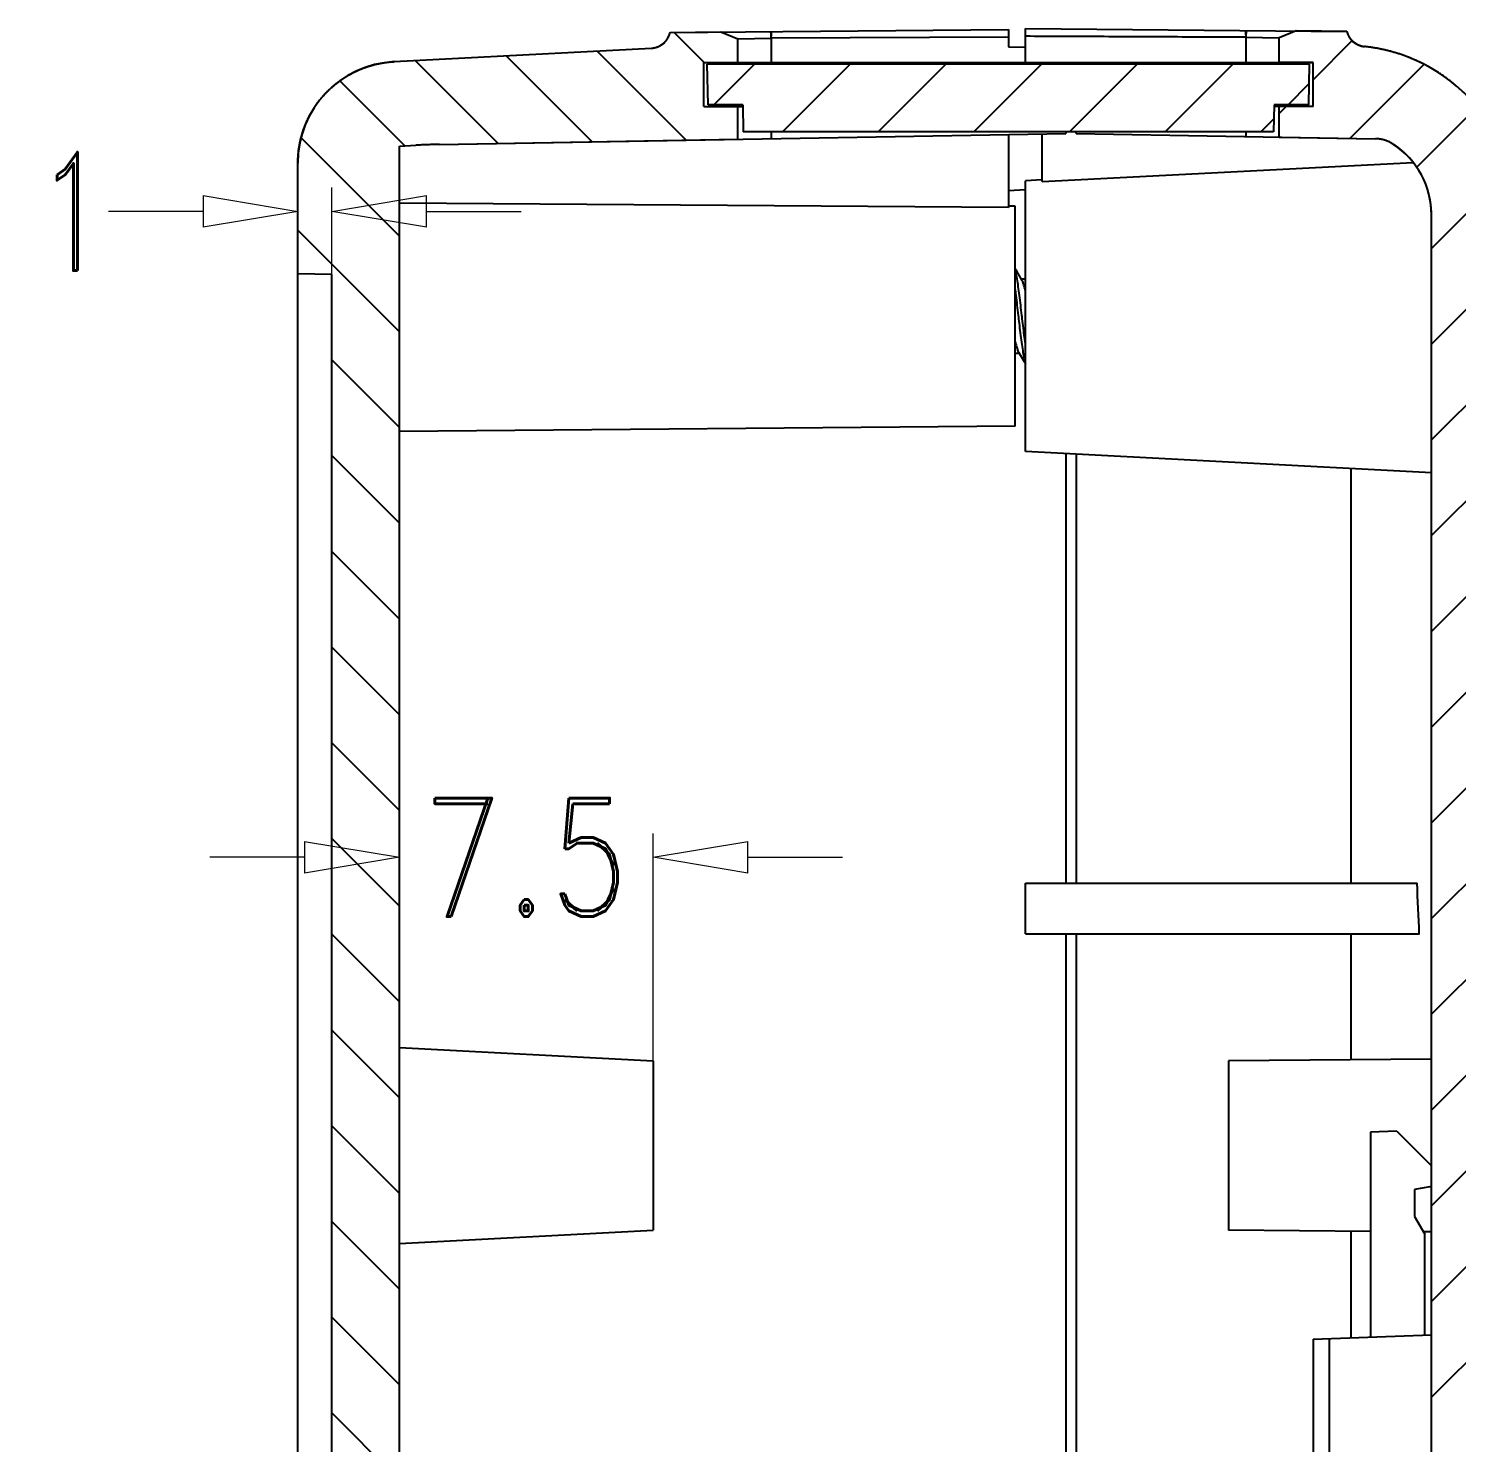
# Model space of a CAD drawing. Header units: millimetres. Extents: x 4625 to 5204, y 1432 to 1835.
# Drawn here: x 4806.11 to 4848.31, y 1698.96 to 1740.74 of the extents above; entities that cross this region are included whole.
import ezdxf

# ---------------------------------------------------------------- set-up
doc = ezdxf.new("R2010")
doc.units = ezdxf.units.MM
doc.layers.add('dim', color=3, linetype='Continuous', lineweight=9)
doc.styles.add('longtou', font='romand.shx', dxfattribs={"width": 0.8, "bigfont": 'fangsong.shx'})
doc.dimstyles.new('YanXiu', dxfattribs={"dimtxt": 2.5, "dimasz": 2.2, "dimexe": 1, "dimexo": 0, "dimgap": 0.66, "dimtad": 0, "dimzin": 1, "dimdsep": 46, "dimtxsty": 'longtou', "dimblk": 'CLOSEDBLANK', "dimcen": 0, "dimclrd": 3, "dimclre": 3, "dimclrt": 7, "dimazin": 0, "dimtfac": 1, "dimtofl": 0, "dimtmove": 0, "dimatfit": 3, "dimldrblk": 'CLOSEDBLANK', "dimfxl": 1, "dimlwd": 5, "dimlwe": 5, "dimarcsym": 0})
pattern_1 = [(45, (3863.7628, 1211.4677), (-1.4142136, 1.4142136), [])]

# ---------------------------------------------------------------- blocks, each defined once
blk = doc.blocks.new('_ClosedBlank')
at = {"color": 0, "linetype": 'ByBlock', "lineweight": -2}
for p, q in [((-1, 0.167), (0, 0)), ((-1, 0.167), (-1, -0.167)), ((0, 0), (-1, -0.167))]:
    blk.add_line(p, q, dxfattribs=at)
blk = doc.blocks.new('*D33')
at = {"layer": 'Defpoints', "color": 0}
for p in [(4814.068, 1735.335), (4814.068, 1733.468), (4815.068, 1733.468)]:
    blk.add_point(p, dxfattribs=at)
at = {"layer": 'dim', "color": 3, "lineweight": 5}
for p, q in [((4814.068, 1733.468), (4814.068, 1736.035)), ((4815.068, 1733.468), (4815.068, 1736.035)), ((4811.268, 1735.335), (4808.468, 1735.335)), ((4817.868, 1735.335), (4820.668, 1735.335))]:
    blk.add_line(p, q, dxfattribs=at)
at = {"layer": 'dim', "color": 3, "lineweight": 5, "xscale": 2.8, "yscale": 2.8, "zscale": 2.8}
blk.add_blockref('_ClosedBlank', (4814.068, 1735.335), dxfattribs=at)
at = {"layer": 'dim', "color": 3, "lineweight": 5, "xscale": 2.8, "yscale": 2.8, "zscale": 2.8, "rotation": 180}
blk.add_blockref('_ClosedBlank', (4815.068, 1735.335), dxfattribs=at)
at = {"layer": 'dim', "color": 7, "insert": (4807.435, 1735.335), "char_height": 3.5, "attachment_point": 5, "style": 'longtou'}
blk.add_mtext('1', dxfattribs=at)
blk = doc.blocks.new('*D34')
at = {"layer": 'Defpoints', "color": 0}
for p in [(4817.068, 1716.252), (4817.068, 1710.629), (4824.568, 1710.236)]:
    blk.add_point(p, dxfattribs=at)
at = {"layer": 'dim', "color": 3, "lineweight": 5}
for p, q in [((4817.068, 1710.629), (4817.068, 1716.951)), ((4824.568, 1710.236), (4824.568, 1716.951)), ((4814.268, 1716.252), (4811.468, 1716.252)), ((4827.368, 1716.252), (4830.168, 1716.252))]:
    blk.add_line(p, q, dxfattribs=at)
at = {"layer": 'dim', "color": 3, "lineweight": 5, "xscale": 2.8, "yscale": 2.8, "zscale": 2.8}
blk.add_blockref('_ClosedBlank', (4817.068, 1716.252), dxfattribs=at)
at = {"layer": 'dim', "color": 3, "lineweight": 5, "xscale": 2.8, "yscale": 2.8, "zscale": 2.8, "rotation": 180}
blk.add_blockref('_ClosedBlank', (4824.568, 1716.252), dxfattribs=at)
at = {"layer": 'dim', "color": 7, "insert": (4820.818, 1716.252), "char_height": 3.5, "attachment_point": 5, "style": 'longtou'}
blk.add_mtext('7.5', dxfattribs=at)

msp = doc.modelspace()

# ---------------------------------------------------------------- hatches: boundary and pattern name
at = {"linetype": 'Continuous'}
h = msp.add_hatch(dxfattribs=at)
h.set_pattern_fill('DEFAULT__9', color=5, scale=2, angle=135, style=0, pattern_type=0)
h.set_pattern_definition([(135, (3863.7628, 1211.4677), (-1.4142136, -1.4142136), [])])
edge = h.paths.add_edge_path()
edge.add_line((4835.568, 1589.286), (4835.568, 1590.289))
edge.add_line((4835.068, 1589.277), (4835.568, 1589.286))
edge.add_line((4835.068, 1588.762), (4835.068, 1589.277))
edge.add_line((4835.068, 1588.762), (4816.911, 1589.713))
edge.add_spline(control_points=[(4814.068, 1592.709), (4814.068, 1591.024), (4815.228, 1589.802), (4816.911, 1589.713)], knot_values=[0, 0, 0, 0, 1, 1, 1, 1], weights=[1, 0.816916, 0.816916, 1], degree=3, periodic=0)
edge.add_line((4814.068, 1592.709), (4814.068, 1595.986))
edge.add_line((4815.068, 1596.003), (4814.068, 1595.986))
edge.add_line((4815.068, 1596.003), (4815.068, 1733.468))
edge.add_line((4815.068, 1733.468), (4814.068, 1733.486))
edge.add_line((4814.068, 1733.486), (4814.068, 1736.762))
edge.add_spline(control_points=[(4814.068, 1736.762), (4814.068, 1738.447), (4815.228, 1739.67), (4816.911, 1739.758)], knot_values=[0, 0, 0, 0, 1, 1, 1, 1], weights=[1, 0.816916, 0.816916, 1], degree=3, periodic=0)
edge.add_line((4816.911, 1739.758), (4824.515, 1740.156))
edge.add_spline(control_points=[(4824.515, 1740.156), (4824.793, 1740.171), (4825.006, 1740.35), (4825.068, 1740.622)], knot_values=[0, 0, 0, 0, 1, 1, 1, 1], weights=[1, 0.865203, 0.865203, 1], degree=3, periodic=0)
edge.add_line((4825.068, 1740.622), (4826.566, 1740.635))
edge.add_line((4826.566, 1740.635), (4827.068, 1740.435))
edge.add_line((4827.068, 1739.736), (4827.068, 1740.435))
edge.add_line((4826.068, 1739.736), (4827.068, 1739.736))
edge.add_line((4826.068, 1738.436), (4826.068, 1739.736))
edge.add_line((4826.068, 1738.436), (4827.068, 1738.436))
edge.add_line((4827.068, 1737.466), (4827.068, 1738.436))
edge.add_line((4818.25, 1737.312), (4827.068, 1737.466))
edge.add_spline(control_points=[(4818.25, 1737.312), (4818.017, 1737.308), (4817.785, 1737.3), (4817.552, 1737.288)], knot_values=[0, 0, 0, 0, 1, 1, 1, 1], weights=[1, 0.999898, 0.999898, 1], degree=3, periodic=0)
edge.add_line((4817.068, 1737.263), (4817.552, 1737.288))
edge.add_line((4817.068, 1592.209), (4817.068, 1737.263))
edge.add_line((4836.768, 1591.176), (4817.068, 1592.209))
edge.add_line((4836.768, 1590.31), (4836.768, 1591.176))
edge.add_line((4835.568, 1590.289), (4836.768, 1590.31))
h = msp.add_hatch(dxfattribs=at)
h.set_pattern_fill('A', color=5, scale=2, angle=45, style=0, pattern_type=0)
h.set_pattern_definition(pattern_1)
edge = h.paths.add_edge_path()
edge.add_line((4835.568, 1588.736), (4835.568, 1590.239))
edge.add_line((4835.568, 1590.239), (4837.068, 1590.265))
edge.add_line((4837.068, 1590.265), (4837.068, 1591.318))
edge.add_line((4845.199, 1591.744), (4837.068, 1591.318))
edge.add_spline(control_points=[(4847.568, 1594.24), (4847.568, 1592.836), (4846.601, 1591.817), (4845.199, 1591.744)], knot_values=[0, 0, 0, 0, 1, 1, 1, 1], weights=[1, 0.816916, 0.816916, 1], degree=3, periodic=0)
edge.add_line((4847.568, 1594.24), (4847.568, 1735.231))
edge.add_spline(control_points=[(4847.568, 1735.231), (4847.568, 1736.087), (4847.163, 1736.842), (4846.449, 1737.315)], knot_values=[0, 0, 0, 0, 1, 1, 1, 1], weights=[1, 0.92066, 0.92066, 1], degree=3, periodic=0)
edge.add_spline(control_points=[(4846.449, 1737.315), (4846.289, 1737.421), (4846.106, 1737.478), (4845.914, 1737.481)], knot_values=[0, 0, 0, 0, 1, 1, 1, 1], weights=[1, 0.973328, 0.973328, 1], degree=3, periodic=0)
edge.add_line((4843.068, 1737.531), (4845.914, 1737.481))
edge.add_line((4843.068, 1737.531), (4843.068, 1738.436))
edge.add_line((4844.068, 1738.436), (4843.068, 1738.436))
edge.add_line((4844.068, 1738.436), (4844.068, 1739.736))
edge.add_line((4844.068, 1739.736), (4843.068, 1739.736))
edge.add_line((4843.068, 1739.736), (4843.068, 1740.466))
edge.add_line((4843.57, 1740.666), (4843.068, 1740.466))
edge.add_line((4845.068, 1740.653), (4843.57, 1740.666))
edge.add_spline(control_points=[(4845.068, 1740.653), (4845.132, 1740.401), (4845.329, 1740.231), (4845.587, 1740.204)], knot_values=[0, 0, 0, 0, 1, 1, 1, 1], weights=[1, 0.880203, 0.880203, 1], degree=3, periodic=0)
edge.add_spline(control_points=[(4850.068, 1735.231), (4850.068, 1737.924), (4848.266, 1739.924), (4845.587, 1740.204)], knot_values=[0, 0, 0, 0, 1, 1, 1, 1], weights=[1, 0.828608, 0.828608, 1], degree=3, periodic=0)
edge.add_line((4850.068, 1726.236), (4850.068, 1735.231))
edge.add_line((4849.568, 1726.227), (4850.068, 1726.236))
edge.add_line((4849.568, 1725.236), (4849.568, 1726.227))
edge.add_line((4850.268, 1725.223), (4849.568, 1725.236))
edge.add_line((4850.268, 1684.736), (4850.268, 1725.223))
edge.add_line((4850.268, 1684.736), (4850.068, 1684.732))
edge.add_line((4850.068, 1644.739), (4850.068, 1684.732))
edge.add_line((4850.268, 1644.736), (4850.068, 1644.739))
edge.add_line((4850.268, 1604.248), (4850.268, 1644.736))
edge.add_line((4850.268, 1604.248), (4849.568, 1604.236))
edge.add_line((4849.568, 1603.244), (4849.568, 1604.236))
edge.add_line((4849.568, 1603.244), (4850.068, 1603.236))
edge.add_line((4850.068, 1594.24), (4850.068, 1603.236))
edge.add_spline(control_points=[(4850.068, 1594.24), (4850.068, 1591.432), (4848.135, 1589.394), (4845.33, 1589.247)], knot_values=[0, 0, 0, 0, 1, 1, 1, 1], weights=[1, 0.816916, 0.816916, 1], degree=3, periodic=0)
edge.add_line((4845.33, 1589.247), (4835.568, 1588.736))
h = msp.add_hatch(dxfattribs=at)
h.set_pattern_fill('DEFAULT__8', color=5, scale=2, angle=45, style=0, pattern_type=0)
h.set_pattern_definition(pattern_1)
edge = h.paths.add_edge_path()
edge.add_line((4843.968, 1739.686), (4826.168, 1739.686))
edge.add_line((4843.947, 1738.486), (4843.968, 1739.686))
edge.add_line((4843.947, 1738.486), (4842.918, 1738.486))
edge.add_line((4842.918, 1738.486), (4842.904, 1737.686))
edge.add_line((4842.904, 1737.686), (4827.232, 1737.686))
edge.add_line((4827.218, 1738.486), (4827.232, 1737.686))
edge.add_line((4827.218, 1738.486), (4826.189, 1738.486))
edge.add_line((4826.189, 1738.486), (4826.168, 1739.686))

# ---------------------------------------------------------------- linework, layer by layer
at = {"color": 7, "linetype": 'Continuous'}
for p, q in [((4825.068, 1740.622), (4835.068, 1740.709)), ((4825.068, 1740.622), (4826.566, 1740.635)), ((4826.566, 1740.635), (4827.068, 1740.435)), ((4826.566, 1740.635), (4827.068, 1740.435)), ((4828.04, 1740.648), (4828.056, 1740.448)), ((4835.068, 1740.709), (4835.068, 1740.194)), ((4835.568, 1740.736), (4845.068, 1740.653)), ((4835.568, 1739.686), (4835.568, 1740.736)), ((4842.096, 1740.679), (4842.081, 1740.479)), ((4843.57, 1740.666), (4843.068, 1740.466)), ((4843.57, 1740.666), (4843.068, 1740.466)), ((4845.068, 1740.653), (4843.57, 1740.666)), ((4827.068, 1740.435), (4828.051, 1740.448)), ((4827.068, 1739.736), (4827.068, 1740.435)), ((4827.068, 1739.736), (4827.068, 1740.435)), ((4835.068, 1740.477), (4828.051, 1740.448)), ((4828.051, 1740.448), (4828.051, 1739.736)), ((4835.068, 1740.194), (4835.568, 1740.186)), ((4842.086, 1740.479), (4843.068, 1740.466)), ((4842.086, 1740.479), (4842.086, 1739.736)), ((4843.068, 1739.736), (4843.068, 1740.466)), ((4843.068, 1739.736), (4843.068, 1740.466)), ((4816.911, 1739.758), (4824.515, 1740.156)), ((4816.911, 1739.758), (4824.515, 1740.156)), ((4826.068, 1739.736), (4844.068, 1739.736)), ((4826.068, 1738.436), (4826.068, 1739.736)), ((4826.068, 1738.436), (4826.068, 1739.736)), ((4826.068, 1739.736), (4827.068, 1739.736)), ((4843.968, 1739.686), (4826.168, 1739.686)), ((4826.189, 1738.486), (4826.168, 1739.686)), ((4826.189, 1738.486), (4826.168, 1739.686)), ((4843.968, 1739.686), (4826.168, 1739.686)), ((4828.033, 1739.736), (4828.033, 1739.686)), ((4842.103, 1739.736), (4842.103, 1739.686)), ((4844.068, 1739.736), (4843.068, 1739.736)), ((4843.947, 1738.486), (4843.968, 1739.686)), ((4843.947, 1738.486), (4843.968, 1739.686)), ((4844.068, 1738.436), (4844.068, 1739.736)), ((4844.068, 1738.436), (4844.068, 1739.736)), ((4826.068, 1738.436), (4827.218, 1738.436)), ((4826.068, 1738.436), (4827.068, 1738.436)), ((4827.218, 1738.486), (4826.189, 1738.486)), ((4827.218, 1738.486), (4826.189, 1738.486)), ((4827.068, 1737.466), (4827.068, 1738.436)), ((4827.068, 1737.466), (4827.068, 1738.436)), ((4827.218, 1738.486), (4827.232, 1737.686)), ((4827.218, 1738.486), (4827.232, 1737.686)), ((4842.918, 1738.486), (4842.904, 1737.686)), ((4842.918, 1738.486), (4842.904, 1737.686)), ((4843.947, 1738.486), (4842.918, 1738.486)), ((4843.947, 1738.486), (4842.918, 1738.486)), ((4844.068, 1738.436), (4842.918, 1738.436)), ((4843.068, 1737.531), (4843.068, 1738.436)), ((4844.068, 1738.436), (4843.068, 1738.436)), ((4843.068, 1737.531), (4843.068, 1738.436)), ((4842.904, 1737.686), (4827.232, 1737.686)), ((4842.904, 1737.686), (4827.232, 1737.686)), ((4828.051, 1737.686), (4828.051, 1737.483)), ((4836.768, 1737.686), (4836.768, 1737.636)), ((4837.068, 1737.636), (4837.068, 1737.686)), ((4842.086, 1737.686), (4842.086, 1737.548)), ((4817.068, 1737.263), (4817.552, 1737.288)), ((4817.068, 1737.263), (4817.552, 1737.288)), ((4817.068, 1592.209), (4817.068, 1737.263)), ((4817.068, 1592.209), (4817.068, 1737.263)), ((4818.25, 1737.312), (4836.768, 1737.636)), ((4818.25, 1737.312), (4827.068, 1737.466)), ((4835.068, 1737.606), (4835.068, 1735.449)), ((4836.068, 1736.216), (4836.068, 1737.623)), ((4837.068, 1737.636), (4845.914, 1737.481)), ((4843.068, 1737.531), (4845.914, 1737.481)), ((4814.068, 1592.709), (4814.068, 1736.762)), ((4814.068, 1733.486), (4814.068, 1736.762)), ((4836.068, 1736.216), (4847.028, 1736.783)), ((4835.068, 1735.956), (4835.573, 1735.982)), ((4836.068, 1736.262), (4835.568, 1736.236)), ((4835.568, 1728.236), (4835.568, 1736.236)), ((4835.068, 1735.449), (4817.068, 1735.58)), ((4835.268, 1735.486), (4835.068, 1735.487)), ((4835.268, 1728.986), (4835.268, 1735.485)), ((4847.568, 1594.24), (4847.568, 1735.231)), ((4847.568, 1594.24), (4847.568, 1735.231)), ((4815.068, 1733.468), (4814.068, 1733.486)), ((4815.068, 1733.468), (4814.068, 1733.486)), ((4815.068, 1596.003), (4815.068, 1733.468)), ((4815.068, 1596.003), (4815.068, 1733.468)), ((4835.568, 1733.336), (4835.448, 1733.336)), ((4835.367, 1732.247), (4835.365, 1732.263)), ((4835.371, 1732.212), (4835.367, 1732.247)), ((4835.469, 1732.224), (4835.465, 1732.263)), ((4835.389, 1731.136), (4835.268, 1731.136)), ((4835.268, 1728.986), (4817.068, 1728.827)), ((4847.568, 1727.607), (4835.568, 1728.236)), ((4836.768, 1728.173), (4836.768, 1715.486)), ((4837.068, 1728.157), (4837.068, 1715.486)), ((4845.199, 1715.486), (4845.199, 1727.731)), ((4835.568, 1715.486), (4847.143, 1715.486)), ((4835.568, 1713.986), (4835.568, 1715.486)), ((4835.568, 1713.986), (4847.21, 1713.986)), ((4836.768, 1713.986), (4836.768, 1665.486)), ((4837.068, 1713.986), (4837.068, 1665.486)), ((4845.199, 1710.267), (4845.199, 1713.986)), ((4817.068, 1710.629), (4824.568, 1710.236)), ((4824.568, 1710.236), (4824.568, 1705.236)), ((4847.568, 1710.288), (4841.568, 1710.236)), ((4841.568, 1710.236), (4841.568, 1705.236)), ((4846.548, 1708.16), (4845.768, 1708.133)), ((4845.768, 1708.133), (4845.768, 1702.078)), ((4846.548, 1708.16), (4847.568, 1707.14)), ((4847.52, 1706.52), (4847.068, 1706.44)), ((4847.068, 1706.44), (4847.068, 1705.64)), ((4847.068, 1705.64), (4847.368, 1705.121)), ((4817.068, 1704.842), (4824.568, 1705.236)), ((4845.768, 1705.199), (4841.568, 1705.236)), ((4845.199, 1702.059), (4845.199, 1705.204)), ((4847.568, 1705.183), (4847.331, 1705.185)), ((4847.368, 1702.143), (4847.368, 1705.121)), ((4844.068, 1702.019), (4847.568, 1702.141)), ((4844.068, 1702.019), (4844.068, 1693.952)), ((4844.551, 1693.935), (4844.551, 1702.036))]:
    msp.add_line(p, q, dxfattribs=at)
for points in [[(4835.471, 1733.296), (4835.311, 1733.565), (4835.268, 1733.638)], [(4835.365, 1731.175), (4835.529, 1730.899), (4835.568, 1730.833)]]:
    msp.add_lwpolyline(points, dxfattribs=at)
for centre, radius, start, end in [((4824.483, 1740.755), 0.6, 273, 347.1582), ((4845.65, 1740.801), 0.6, 194.2703, 264.0398), ((4845.068, 1735.231), 5, 0, 84.0398), ((4817.068, 1736.762), 3, 93, 180), ((4818.599, 1717.315), 20, 91, 93), ((4845.897, 1736.481), 1, 56.476, 89), ((4845.068, 1735.231), 2.5, 0, 56.476), ((4607.984, 1704.097), 239.43, 2.36691, 2.72622), ((4847.468, 1706.816), 0.3, 279.9892, 289.9395)]:
    msp.add_arc(centre, radius, start, end, dxfattribs=at)
for points, start_tangent, end_tangent in [([(4824.515, 1740.156), (4824.526, 1740.157), (4824.537, 1740.158), (4824.549, 1740.159), (4824.56, 1740.16), (4824.572, 1740.162), (4824.583, 1740.164), (4824.595, 1740.166), (4824.606, 1740.168), (4824.618, 1740.171), (4824.629, 1740.174), (4824.641, 1740.177), (4824.653, 1740.18), (4824.664, 1740.183), (4824.676, 1740.187), (4824.687, 1740.191), (4824.699, 1740.195), (4824.71, 1740.2), (4824.721, 1740.205), (4824.733, 1740.21), (4824.744, 1740.215), (4824.755, 1740.22), (4824.766, 1740.226), (4824.777, 1740.232), (4824.788, 1740.238), (4824.798, 1740.245), (4824.809, 1740.252), (4824.819, 1740.258), (4824.83, 1740.266), (4824.84, 1740.273), (4824.85, 1740.281), (4824.86, 1740.288), (4824.869, 1740.296), (4824.879, 1740.305), (4824.888, 1740.313), (4824.898, 1740.322), (4824.907, 1740.33), (4824.915, 1740.339), (4824.924, 1740.348), (4824.932, 1740.358), (4824.941, 1740.367), (4824.948, 1740.377), (4824.956, 1740.386), (4824.964, 1740.396), (4824.971, 1740.406), (4824.978, 1740.416), (4824.985, 1740.427), (4824.992, 1740.437), (4824.998, 1740.447), (4825.004, 1740.458), (4825.01, 1740.469), (4825.016, 1740.479), (4825.021, 1740.49), (4825.026, 1740.501), (4825.031, 1740.512), (4825.036, 1740.523), (4825.041, 1740.534), (4825.045, 1740.545), (4825.049, 1740.556), (4825.053, 1740.567), (4825.056, 1740.578), (4825.06, 1740.589), (4825.063, 1740.6), (4825.066, 1740.611), (4825.068, 1740.622)], (0.99863, 0.052336), (0.22226, 0.974987)), ([(4828.056, 1740.448), (4828.062, 1740.548), (4828.071, 1740.648)], (-0.001263, 0.999999), (0.151441, 0.988466)), ([(4842.068, 1740.679), (4842.075, 1740.579)], (0.124403, -0.992232), (0.063551, -0.997979)), ([(4845.068, 1740.653), (4845.071, 1740.642), (4845.074, 1740.632), (4845.077, 1740.621), (4845.08, 1740.611), (4845.084, 1740.601), (4845.088, 1740.59), (4845.092, 1740.58), (4845.096, 1740.57), (4845.1, 1740.559), (4845.105, 1740.549), (4845.11, 1740.539), (4845.115, 1740.529), (4845.12, 1740.519), (4845.125, 1740.509), (4845.131, 1740.499), (4845.137, 1740.489), (4845.143, 1740.479), (4845.149, 1740.469), (4845.156, 1740.46), (4845.162, 1740.45), (4845.169, 1740.441), (4845.176, 1740.432), (4845.184, 1740.422), (4845.191, 1740.413), (4845.199, 1740.405), (4845.207, 1740.396), (4845.215, 1740.387), (4845.223, 1740.379), (4845.231, 1740.371), (4845.24, 1740.362), (4845.248, 1740.354), (4845.257, 1740.347), (4845.266, 1740.339), (4845.275, 1740.332), (4845.285, 1740.324), (4845.294, 1740.317), (4845.304, 1740.31), (4845.313, 1740.304), (4845.323, 1740.297), (4845.333, 1740.291), (4845.343, 1740.285), (4845.353, 1740.279), (4845.363, 1740.273), (4845.373, 1740.268), (4845.384, 1740.263), (4845.394, 1740.258), (4845.405, 1740.253), (4845.415, 1740.248), (4845.426, 1740.244), (4845.437, 1740.24), (4845.447, 1740.236), (4845.458, 1740.232), (4845.469, 1740.228), (4845.48, 1740.225), (4845.49, 1740.222), (4845.501, 1740.219), (4845.512, 1740.217), (4845.523, 1740.214), (4845.534, 1740.212), (4845.544, 1740.21), (4845.555, 1740.208), (4845.566, 1740.206), (4845.577, 1740.205), (4845.587, 1740.204)], (0.246497, -0.969144), (0.994594, -0.103837)), ([(4842.086, 1740.479), (4839.933, 1740.487), (4837.762, 1740.497), (4835.568, 1740.507)], (-0.999992, 0.003912), (-0.999989, 0.004635)), ([(4842.075, 1740.579), (4842.081, 1740.479)], (0.063551, -0.997979), (-0.005696, -0.999984)), ([(4850.068, 1735.231), (4850.068, 1735.283), (4850.067, 1735.336), (4850.066, 1735.389), (4850.064, 1735.442), (4850.061, 1735.495), (4850.058, 1735.548), (4850.054, 1735.602), (4850.05, 1735.655), (4850.045, 1735.709), (4850.04, 1735.763), (4850.034, 1735.817), (4850.027, 1735.871), (4850.02, 1735.925), (4850.012, 1735.98), (4850.003, 1736.034), (4849.994, 1736.089), (4849.984, 1736.144), (4849.974, 1736.198), (4849.963, 1736.253), (4849.951, 1736.308), (4849.938, 1736.363), (4849.925, 1736.417), (4849.912, 1736.472), (4849.897, 1736.527), (4849.882, 1736.582), (4849.866, 1736.636), (4849.85, 1736.691), (4849.833, 1736.746), (4849.815, 1736.8), (4849.797, 1736.855), (4849.778, 1736.909), (4849.758, 1736.964), (4849.738, 1737.018), (4849.717, 1737.072), (4849.695, 1737.126), (4849.673, 1737.18), (4849.649, 1737.234), (4849.626, 1737.287), (4849.601, 1737.34), (4849.576, 1737.393), (4849.55, 1737.446), (4849.524, 1737.499), (4849.497, 1737.552), (4849.469, 1737.604), (4849.441, 1737.656), (4849.412, 1737.707), (4849.382, 1737.759), (4849.352, 1737.81), (4849.321, 1737.861), (4849.289, 1737.911), (4849.257, 1737.961), (4849.224, 1738.011), (4849.19, 1738.06), (4849.156, 1738.11), (4849.122, 1738.158), (4849.086, 1738.207), (4849.05, 1738.254), (4849.014, 1738.302), (4848.977, 1738.349), (4848.939, 1738.396), (4848.901, 1738.442), (4848.862, 1738.488), (4848.823, 1738.533), (4848.783, 1738.578), (4848.742, 1738.622), (4848.701, 1738.666), (4848.66, 1738.709), (4848.618, 1738.752), (4848.575, 1738.794), (4848.532, 1738.836), (4848.489, 1738.877), (4848.445, 1738.918), (4848.401, 1738.958), (4848.356, 1738.998), (4848.311, 1739.037), (4848.265, 1739.075), (4848.219, 1739.113), (4848.172, 1739.151), (4848.125, 1739.187), (4848.078, 1739.223), (4848.03, 1739.259), (4847.982, 1739.294), (4847.934, 1739.328), (4847.885, 1739.362), (4847.836, 1739.395), (4847.787, 1739.427), (4847.737, 1739.459), (4847.687, 1739.49), (4847.637, 1739.52), (4847.587, 1739.55), (4847.536, 1739.579), (4847.485, 1739.608), (4847.434, 1739.636), (4847.382, 1739.663), (4847.331, 1739.69), (4847.279, 1739.716), (4847.227, 1739.741), (4847.175, 1739.765), (4847.122, 1739.789), (4847.07, 1739.813), (4847.017, 1739.835), (4846.964, 1739.857), (4846.912, 1739.879), (4846.859, 1739.899), (4846.806, 1739.919), (4846.753, 1739.939), (4846.699, 1739.957), (4846.646, 1739.975), (4846.593, 1739.993), (4846.54, 1740.009), (4846.486, 1740.025), (4846.433, 1740.041), (4846.38, 1740.056), (4846.326, 1740.07), (4846.273, 1740.083), (4846.22, 1740.096), (4846.167, 1740.109), (4846.114, 1740.12), (4846.061, 1740.131), (4846.008, 1740.142), (4845.955, 1740.152), (4845.902, 1740.161), (4845.849, 1740.169), (4845.797, 1740.177), (4845.744, 1740.185), (4845.692, 1740.192), (4845.639, 1740.198), (4845.587, 1740.204)], (0, 1), (-0.994594, 0.103837)), ([(4814.068, 1736.762), (4814.068, 1736.794), (4814.069, 1736.827), (4814.07, 1736.859), (4814.071, 1736.892), (4814.073, 1736.925), (4814.075, 1736.958), (4814.077, 1736.991), (4814.08, 1737.024), (4814.083, 1737.057), (4814.086, 1737.091), (4814.09, 1737.124), (4814.094, 1737.158), (4814.099, 1737.191), (4814.104, 1737.225), (4814.11, 1737.259), (4814.115, 1737.292), (4814.122, 1737.326), (4814.128, 1737.36), (4814.135, 1737.394), (4814.143, 1737.428), (4814.151, 1737.462), (4814.159, 1737.496), (4814.168, 1737.53), (4814.177, 1737.563), (4814.187, 1737.597), (4814.197, 1737.631), (4814.207, 1737.665), (4814.218, 1737.699), (4814.23, 1737.733), (4814.241, 1737.767), (4814.254, 1737.8), (4814.266, 1737.834), (4814.279, 1737.867), (4814.293, 1737.901), (4814.307, 1737.934), (4814.321, 1737.968), (4814.336, 1738.001), (4814.351, 1738.034), (4814.367, 1738.067), (4814.383, 1738.1), (4814.399, 1738.132), (4814.416, 1738.165), (4814.434, 1738.197), (4814.452, 1738.229), (4814.47, 1738.261), (4814.488, 1738.293), (4814.508, 1738.325), (4814.527, 1738.356), (4814.547, 1738.388), (4814.567, 1738.419), (4814.588, 1738.45), (4814.609, 1738.48), (4814.63, 1738.511), (4814.652, 1738.541), (4814.675, 1738.571), (4814.697, 1738.6), (4814.72, 1738.63), (4814.744, 1738.659), (4814.768, 1738.687), (4814.792, 1738.716), (4814.816, 1738.744), (4814.841, 1738.772), (4814.866, 1738.8), (4814.892, 1738.827), (4814.918, 1738.854), (4814.944, 1738.881), (4814.971, 1738.907), (4814.998, 1738.933), (4815.025, 1738.958), (4815.052, 1738.984), (4815.08, 1739.009), (4815.108, 1739.033), (4815.137, 1739.057), (4815.165, 1739.081), (4815.194, 1739.105), (4815.223, 1739.128), (4815.253, 1739.15), (4815.283, 1739.173), (4815.313, 1739.195), (4815.343, 1739.216), (4815.373, 1739.237), (4815.404, 1739.258), (4815.435, 1739.278), (4815.466, 1739.298), (4815.497, 1739.318), (4815.528, 1739.337), (4815.56, 1739.355), (4815.592, 1739.373), (4815.624, 1739.391), (4815.656, 1739.409), (4815.688, 1739.426), (4815.72, 1739.442), (4815.753, 1739.458), (4815.785, 1739.474), (4815.818, 1739.489), (4815.851, 1739.504), (4815.884, 1739.518), (4815.917, 1739.532), (4815.95, 1739.546), (4815.983, 1739.559), (4816.016, 1739.571), (4816.05, 1739.584), (4816.083, 1739.596), (4816.116, 1739.607), (4816.15, 1739.618), (4816.183, 1739.628), (4816.217, 1739.639), (4816.25, 1739.648), (4816.284, 1739.657), (4816.317, 1739.666), (4816.35, 1739.675), (4816.384, 1739.683), (4816.417, 1739.69), (4816.451, 1739.698), (4816.484, 1739.704), (4816.517, 1739.711), (4816.551, 1739.717), (4816.584, 1739.723), (4816.617, 1739.728), (4816.65, 1739.733), (4816.683, 1739.737), (4816.716, 1739.741), (4816.749, 1739.745), (4816.781, 1739.748), (4816.814, 1739.751), (4816.846, 1739.754), (4816.879, 1739.756), (4816.911, 1739.758)], (0, 1), (0.99863, 0.052336)), ([(4818.25, 1737.312), (4818.076, 1737.308), (4817.901, 1737.303), (4817.727, 1737.296), (4817.552, 1737.288)], (-0.999848, -0.017452), (-0.99863, -0.052336)), ([(4846.449, 1737.315), (4846.434, 1737.324), (4846.419, 1737.334), (4846.404, 1737.343), (4846.389, 1737.352), (4846.373, 1737.36), (4846.358, 1737.369), (4846.342, 1737.377), (4846.326, 1737.384), (4846.31, 1737.392), (4846.294, 1737.399), (4846.277, 1737.406), (4846.261, 1737.413), (4846.244, 1737.419), (4846.227, 1737.425), (4846.21, 1737.431), (4846.193, 1737.436), (4846.176, 1737.441), (4846.159, 1737.446), (4846.142, 1737.451), (4846.124, 1737.455), (4846.107, 1737.459), (4846.09, 1737.462), (4846.072, 1737.466), (4846.055, 1737.469), (4846.037, 1737.471), (4846.019, 1737.474), (4846.002, 1737.476), (4845.984, 1737.477), (4845.967, 1737.479), (4845.949, 1737.48), (4845.932, 1737.481), (4845.914, 1737.481)], (-0.833655, 0.552286), (-0.999848, 0.017452)), ([(4847.568, 1735.231), (4847.568, 1735.249), (4847.568, 1735.268), (4847.568, 1735.286), (4847.567, 1735.305), (4847.566, 1735.324), (4847.566, 1735.342), (4847.565, 1735.361), (4847.564, 1735.38), (4847.563, 1735.398), (4847.561, 1735.417), (4847.56, 1735.436), (4847.558, 1735.455), (4847.556, 1735.473), (4847.554, 1735.492), (4847.552, 1735.511), (4847.55, 1735.53), (4847.548, 1735.549), (4847.545, 1735.568), (4847.543, 1735.586), (4847.54, 1735.605), (4847.537, 1735.624), (4847.534, 1735.643), (4847.531, 1735.662), (4847.527, 1735.681), (4847.524, 1735.7), (4847.52, 1735.719), (4847.516, 1735.737), (4847.512, 1735.756), (4847.508, 1735.775), (4847.504, 1735.794), (4847.499, 1735.813), (4847.495, 1735.831), (4847.49, 1735.85), (4847.485, 1735.869), (4847.48, 1735.888), (4847.475, 1735.906), (4847.47, 1735.925), (4847.464, 1735.944), (4847.459, 1735.962), (4847.453, 1735.981), (4847.447, 1736), (4847.441, 1736.018), (4847.435, 1736.037), (4847.428, 1736.055), (4847.422, 1736.073), (4847.415, 1736.092), (4847.408, 1736.11), (4847.401, 1736.128), (4847.394, 1736.147), (4847.387, 1736.165), (4847.38, 1736.183), (4847.372, 1736.201), (4847.364, 1736.219), (4847.357, 1736.237), (4847.349, 1736.255), (4847.341, 1736.273), (4847.332, 1736.291), (4847.324, 1736.309), (4847.315, 1736.326), (4847.307, 1736.344), (4847.298, 1736.361), (4847.289, 1736.379), (4847.28, 1736.396), (4847.271, 1736.414), (4847.261, 1736.431), (4847.252, 1736.448), (4847.242, 1736.465), (4847.232, 1736.482), (4847.222, 1736.499), (4847.212, 1736.516), (4847.202, 1736.533), (4847.192, 1736.55), (4847.182, 1736.566), (4847.171, 1736.583), (4847.16, 1736.599), (4847.15, 1736.616), (4847.139, 1736.632), (4847.128, 1736.648), (4847.116, 1736.664), (4847.105, 1736.68), (4847.094, 1736.696), (4847.082, 1736.712), (4847.071, 1736.728), (4847.059, 1736.743), (4847.047, 1736.759), (4847.035, 1736.774), (4847.023, 1736.789), (4847.011, 1736.805), (4846.998, 1736.82), (4846.986, 1736.835), (4846.973, 1736.85), (4846.961, 1736.864), (4846.948, 1736.879), (4846.935, 1736.893), (4846.922, 1736.908), (4846.909, 1736.922), (4846.896, 1736.936), (4846.883, 1736.95), (4846.869, 1736.964), (4846.856, 1736.978), (4846.842, 1736.992), (4846.829, 1737.006), (4846.815, 1737.019), (4846.801, 1737.032), (4846.788, 1737.046), (4846.774, 1737.059), (4846.76, 1737.072), (4846.745, 1737.085), (4846.731, 1737.097), (4846.717, 1737.11), (4846.703, 1737.122), (4846.688, 1737.135), (4846.674, 1737.147), (4846.659, 1737.159), (4846.645, 1737.171), (4846.63, 1737.183), (4846.615, 1737.195), (4846.6, 1737.206), (4846.585, 1737.218), (4846.57, 1737.229), (4846.555, 1737.24), (4846.54, 1737.251), (4846.525, 1737.262), (4846.51, 1737.273), (4846.495, 1737.284), (4846.48, 1737.294), (4846.464, 1737.305), (4846.449, 1737.315)], (0, 1), (-0.833655, 0.552286)), ([(4835.465, 1732.263), (4835.429, 1732.564), (4835.394, 1732.852), (4835.359, 1733.114), (4835.323, 1733.341), (4835.288, 1733.522), (4835.268, 1733.593)], (-0.115861, 0.993265), (-0.274727, 0.961522)), ([(4835.365, 1732.263), (4835.329, 1732.564), (4835.294, 1732.852), (4835.269, 1733.043)], (-0.115861, 0.993265), (-0.137757, 0.990466)), ([(4835.569, 1732.98), (4835.552, 1733.054), (4835.515, 1733.189), (4835.478, 1733.284), (4835.472, 1733.296)], (-0.211721, 0.97733), (-0.451783, 0.892128)), ([(4835.568, 1730.877), (4835.542, 1730.978), (4835.507, 1731.168), (4835.471, 1731.402), (4835.436, 1731.67), (4835.4, 1731.961), (4835.371, 1732.212)], (-0.252814, 0.967515), (-0.115869, 0.993265)), ([(4835.568, 1731.426), (4835.536, 1731.67), (4835.5, 1731.961), (4835.469, 1732.224)], (-0.13852, 0.99036), (-0.115854, 0.993266)), ([(4835.267, 1731.491), (4835.285, 1731.413), (4835.322, 1731.279), (4835.359, 1731.186), (4835.364, 1731.175)], (0.211751, -0.977324), (0.453167, -0.891426))]:
    msp.add_spline(points, degree=3, dxfattribs=dict(at, start_tangent=start_tangent, end_tangent=end_tangent))

# ---------------------------------------------------------------- dimensions: what is measured, and where the dimension line sits
at = {"layer": 'dim'}
for base, p1, p2, picture, middle in [((4814.068, 1735.335), (4815.068, 1733.468), (4814.068, 1733.468), '*D33', (4807.435, 1735.335)), ((4817.068, 1716.252), (4824.568, 1710.236), (4817.068, 1710.629), '*D34', (4820.818, 1716.252))]:
    dim = msp.add_linear_dim(base=base, p1=p1, p2=p2, dimstyle='YanXiu', override={"dimtxt": 3.5, "dimasz": 2.8, "dimexe": 0.69965, "dimgap": 0.69965, "dimzin": 8}, dxfattribs=at)
    dim.commit()
    dim.dimension.update_dxf_attribs({"geometry": picture, "text_midpoint": middle})

doc.saveas('drawing.dxf')
